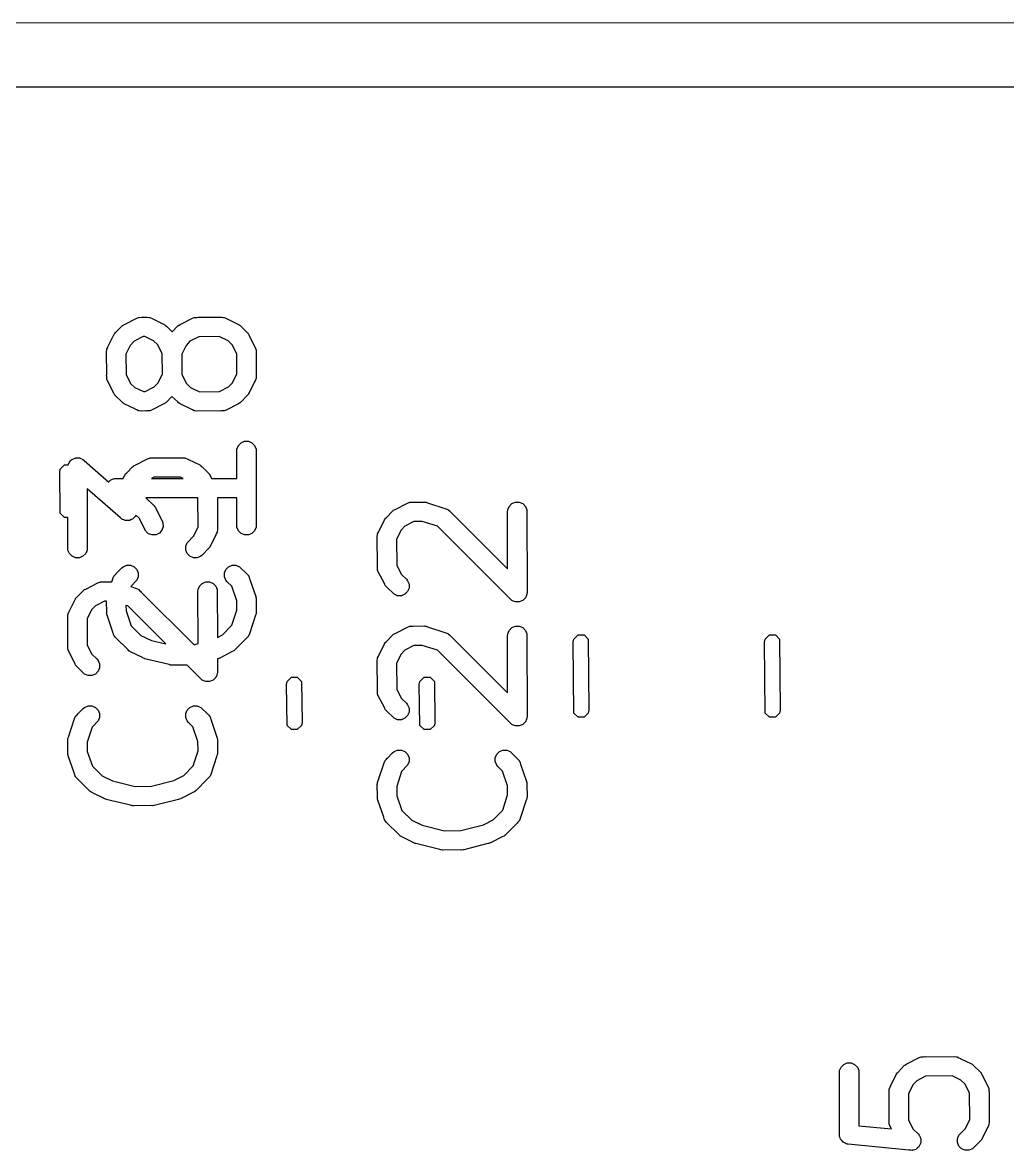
# Model space of a CAD drawing. Extents: x 94 to 206, y -143 to -44.
# Drawn here: x 163.73 to 171.3, y -88.48 to -79.82 of the extents above; entities that cross this region are included whole.
import ezdxf

# ---------------------------------------------------------------- set-up
doc = ezdxf.new("R2010")
doc.units = 0
doc.layers.add('BLACK', color=7, linetype='CONTINUOUS')

msp = doc.modelspace()

# ---------------------------------------------------------------- linework, layer by layer
at = {"layer": 'BLACK', "linetype": 'CONTINUOUS'}
for p, q in [((129.691227, -79.824804), (177.52, -79.82)), ((177.270031, -80.315226), (129.985233, -80.319975)), ((164.517199, -82.139704), (164.611754, -82.091013)), ((164.611754, -82.091013), (164.625485, -82.085758)), ((164.625485, -82.085758), (164.628174, -82.085566)), ((164.628174, -82.085566), (164.630663, -82.084536)), ((164.630663, -82.084536), (164.648492, -82.084123)), ((164.648492, -82.084123), (164.654675, -82.083684)), ((164.654675, -82.083684), (164.655505, -82.08396)), ((164.655505, -82.08396), (164.692914, -82.083095)), ((164.692914, -82.083095), (164.707546, -82.084536)), ((164.707546, -82.084536), (164.710035, -82.085567)), ((164.710035, -82.085567), (164.712723, -82.085758)), ((164.712723, -82.085758), (164.725716, -82.092062)), ((164.725716, -82.092062), (164.734582, -82.095735)), ((164.734582, -82.095735), (164.735804, -82.096957)), ((164.735804, -82.096957), (164.821693, -82.138632)), ((164.94577, -82.139704), (165.040325, -82.091013)), ((165.040325, -82.091013), (165.054056, -82.085758)), ((165.054056, -82.085758), (165.056745, -82.085566)), ((165.056745, -82.085566), (165.059234, -82.084536)), ((165.059234, -82.084536), (165.072573, -82.084442)), ((165.072573, -82.084442), (165.083246, -82.083684)), ((165.083246, -82.083684), (165.085253, -82.084353)), ((165.085253, -82.084353), (165.264342, -82.083095)), ((165.264342, -82.083095), (165.278974, -82.084536)), ((165.278974, -82.084536), (165.281463, -82.085567)), ((165.281463, -82.085567), (165.284151, -82.085758)), ((165.284151, -82.085758), (165.297144, -82.092062)), ((165.297144, -82.092062), (165.30601, -82.095735)), ((165.30601, -82.095735), (165.307232, -82.096957)), ((165.307232, -82.096957), (165.393121, -82.138632)), ((164.393681, -82.30568), (164.435356, -82.219792)), ((164.435356, -82.219792), (164.43932, -82.213492)), ((164.43932, -82.213492), (164.440078, -82.211665)), ((164.440078, -82.211665), (164.441208, -82.210494)), ((164.441208, -82.210494), (164.443188, -82.207349)), ((164.443188, -82.207349), (164.449682, -82.201716)), ((164.449682, -82.201716), (164.497024, -82.152681)), ((164.497024, -82.152681), (164.502773, -82.147962)), ((164.502773, -82.147962), (164.504073, -82.146464)), ((164.504073, -82.146464), (164.505486, -82.145736)), ((164.505486, -82.145736), (164.508389, -82.143354)), ((164.508389, -82.143354), (164.517199, -82.139704)), ((164.821693, -82.138632), (164.827992, -82.142596)), ((164.827992, -82.142596), (164.82982, -82.143354)), ((164.82982, -82.143354), (164.83099, -82.144484)), ((164.83099, -82.144484), (164.834136, -82.146464)), ((164.834136, -82.146464), (164.839768, -82.152958)), ((164.839768, -82.152958), (164.884051, -82.195711)), ((164.884051, -82.195711), (164.925595, -82.152681)), ((164.925595, -82.152681), (164.931344, -82.147962)), ((164.931344, -82.147962), (164.932644, -82.146464)), ((164.932644, -82.146464), (164.934057, -82.145736)), ((164.934057, -82.145736), (164.93696, -82.143354)), ((164.93696, -82.143354), (164.94577, -82.139704)), ((165.393121, -82.138632), (165.399417, -82.142595)), ((165.399417, -82.142595), (165.401247, -82.143353)), ((165.401247, -82.143353), (165.402418, -82.144484)), ((165.402418, -82.144484), (165.405564, -82.146464)), ((165.405564, -82.146464), (165.411195, -82.152957)), ((165.411195, -82.152957), (165.460232, -82.200299)), ((165.460232, -82.200299), (165.46495, -82.206048)), ((165.46495, -82.206048), (165.46645, -82.207349)), ((165.46645, -82.207349), (165.467177, -82.208762)), ((165.467177, -82.208762), (165.46956, -82.211665)), ((165.46956, -82.211665), (165.473209, -82.220475)), ((165.473209, -82.220475), (165.521901, -82.31503)), ((164.388786, -82.315768), (164.392459, -82.306903)), ((164.392459, -82.306903), (164.393681, -82.30568)), ((164.561871, -82.299736), (164.528619, -82.368266)), ((164.592115, -82.268409), (164.561871, -82.299736)), ((164.661418, -82.232721), (164.592115, -82.268409)), ((164.674307, -82.232423), (164.661418, -82.232721)), ((164.741748, -82.265147), (164.674307, -82.232423)), ((164.773075, -82.295391), (164.741748, -82.265147)), ((164.808499, -82.364182), (164.773075, -82.295391)), ((164.990442, -82.299736), (164.95719, -82.368266)), ((165.020686, -82.268409), (164.990442, -82.299736)), ((165.089477, -82.232985), (165.020686, -82.268409)), ((165.244646, -82.231895), (165.089477, -82.232985)), ((165.313176, -82.265147), (165.244646, -82.231895)), ((165.344504, -82.295392), (165.313176, -82.265147)), ((165.379928, -82.364182), (165.344504, -82.295392)), ((164.379819, -82.348571), (164.38126, -82.333939)), ((164.381077, -82.527658), (164.379819, -82.348571)), ((164.38126, -82.333939), (164.382291, -82.331449)), ((164.382291, -82.331449), (164.382482, -82.328762)), ((164.382482, -82.328762), (164.388786, -82.315768)), ((164.528619, -82.368266), (164.529709, -82.523435)), ((164.809589, -82.519351), (164.808499, -82.364182)), ((164.95719, -82.368266), (164.95828, -82.523435)), ((165.381018, -82.519351), (165.379928, -82.364182)), ((165.521901, -82.31503), (165.527156, -82.328761)), ((165.527156, -82.328761), (165.527347, -82.33145)), ((165.527347, -82.33145), (165.528378, -82.333939)), ((165.528378, -82.333939), (165.528471, -82.347278)), ((165.528471, -82.347278), (165.52923, -82.357951)), ((165.52923, -82.357951), (165.52856, -82.359958)), ((165.52856, -82.359958), (165.529819, -82.539047)), ((164.380408, -82.529666), (164.381077, -82.527658)), ((164.381166, -82.540338), (164.380408, -82.529666)), ((164.38126, -82.553679), (164.381166, -82.540338)), ((164.382291, -82.556168), (164.38126, -82.553679)), ((164.382482, -82.558856), (164.382291, -82.556168)), ((164.387737, -82.572588), (164.382482, -82.558856)), ((164.529709, -82.523435), (164.565133, -82.592226)), ((164.776338, -82.58788), (164.809589, -82.519351)), ((164.95828, -82.523435), (164.993704, -82.592226)), ((165.347767, -82.58788), (165.381018, -82.519351)), ((165.527156, -82.558857), (165.520848, -82.571855)), ((165.527347, -82.556167), (165.527156, -82.558857)), ((165.528378, -82.553679), (165.527347, -82.556167)), ((165.529819, -82.539047), (165.528378, -82.553679)), ((164.436429, -82.667144), (164.387737, -82.572588)), ((164.565133, -82.592226), (164.596461, -82.622471)), ((164.596461, -82.622471), (164.663901, -82.655194)), ((164.663901, -82.655194), (164.67679, -82.654896)), ((164.67679, -82.654896), (164.746093, -82.619208)), ((164.746093, -82.619208), (164.776338, -82.58788)), ((164.993704, -82.592226), (165.025032, -82.622471)), ((165.025032, -82.622471), (165.093561, -82.655722)), ((165.093561, -82.655722), (165.24873, -82.654632)), ((165.24873, -82.654632), (165.317521, -82.619207)), ((165.317521, -82.619207), (165.347767, -82.58788)), ((165.515957, -82.581936), (165.474282, -82.667826)), ((165.517179, -82.580715), (165.515957, -82.581936)), ((165.520848, -82.571855), (165.517179, -82.580715)), ((164.440078, -82.675953), (164.436429, -82.667144)), ((164.44246, -82.678855), (164.440078, -82.675953)), ((164.443188, -82.680269), (164.44246, -82.678855)), ((164.444686, -82.681568), (164.443188, -82.680269)), ((164.449405, -82.687318), (164.444686, -82.681568)), ((164.49844, -82.734659), (164.449405, -82.687318)), ((164.504073, -82.741154), (164.49844, -82.734659)), ((164.507218, -82.743133), (164.504073, -82.741154)), ((164.832722, -82.741881), (164.82982, -82.744264)), ((164.834136, -82.741154), (164.832722, -82.741881)), ((164.835435, -82.739655), (164.834136, -82.741154)), ((164.841185, -82.734937), (164.835435, -82.739655)), ((164.882728, -82.691906), (164.841185, -82.734937)), ((164.927011, -82.734659), (164.882728, -82.691906)), ((164.932644, -82.741154), (164.927011, -82.734659)), ((164.935789, -82.743133), (164.932644, -82.741154)), ((165.404151, -82.741881), (165.401247, -82.744265)), ((165.405564, -82.741154), (165.404151, -82.741881)), ((165.406863, -82.739655), (165.405564, -82.741154)), ((165.412612, -82.734938), (165.406863, -82.739655)), ((165.459953, -82.685902), (165.412612, -82.734938)), ((165.46645, -82.680269), (165.459953, -82.685902)), ((165.468429, -82.677123), (165.46645, -82.680269)), ((165.46956, -82.675953), (165.468429, -82.677123)), ((165.470317, -82.674125), (165.46956, -82.675953)), ((165.474282, -82.667826), (165.470317, -82.674125)), ((164.508389, -82.744264), (164.507218, -82.743133)), ((164.510216, -82.745021), (164.508389, -82.744264)), ((164.516516, -82.748986), (164.510216, -82.745021)), ((164.602405, -82.790661), (164.516516, -82.748986)), ((164.603627, -82.791883), (164.602405, -82.790661)), ((164.612486, -82.795552), (164.603627, -82.791883)), ((164.625485, -82.80186), (164.612486, -82.795552)), ((164.628174, -82.802051), (164.625485, -82.80186)), ((164.630663, -82.803082), (164.628174, -82.802051)), ((164.645295, -82.804523), (164.630663, -82.803082)), ((164.682702, -82.803657), (164.645295, -82.804523)), ((164.683533, -82.803934), (164.682702, -82.803657)), ((164.689715, -82.803494), (164.683533, -82.803934)), ((164.707546, -82.803082), (164.689715, -82.803494)), ((164.710035, -82.80205), (164.707546, -82.803082)), ((164.712723, -82.80186), (164.710035, -82.80205)), ((164.726455, -82.796605), (164.712723, -82.80186)), ((164.821011, -82.747912), (164.726455, -82.796605)), ((164.82982, -82.744264), (164.821011, -82.747912)), ((164.93696, -82.744264), (164.935789, -82.743133)), ((164.938787, -82.745021), (164.93696, -82.744264)), ((164.945087, -82.748986), (164.938787, -82.745021)), ((165.030976, -82.790661), (164.945087, -82.748986)), ((165.032198, -82.791883), (165.030976, -82.790661)), ((165.041057, -82.795552), (165.032198, -82.791883)), ((165.054056, -82.80186), (165.041057, -82.795552)), ((165.056745, -82.802051), (165.054056, -82.80186)), ((165.059234, -82.803082), (165.056745, -82.802051)), ((165.073866, -82.804523), (165.059234, -82.803082)), ((165.252953, -82.803264), (165.073866, -82.804523)), ((165.254961, -82.803934), (165.252953, -82.803264)), ((165.265633, -82.803175), (165.254961, -82.803934)), ((165.278974, -82.803082), (165.265633, -82.803175)), ((165.281463, -82.80205), (165.278974, -82.803082)), ((165.284151, -82.80186), (165.281463, -82.80205)), ((165.297883, -82.796605), (165.284151, -82.80186)), ((165.392435, -82.747914), (165.297883, -82.796605)), ((165.401247, -82.744265), (165.392435, -82.747914)), ((165.38126, -83.095844), (165.392459, -83.068808)), ((165.392459, -83.068808), (165.413151, -83.048116)), ((165.413151, -83.048116), (165.440187, -83.036917)), ((165.440187, -83.036917), (165.469451, -83.036917)), ((165.469451, -83.036917), (165.496487, -83.048116)), ((165.496487, -83.048116), (165.517179, -83.068808)), ((165.517179, -83.068808), (165.528378, -83.095844)), ((164.113864, -83.177521), (164.115651, -83.175735)), ((164.115651, -83.175735), (164.126901, -83.171074)), ((164.126901, -83.171074), (164.137827, -83.165672)), ((164.137827, -83.165672), (164.14035, -83.165503)), ((164.14035, -83.165503), (164.142687, -83.164536)), ((164.142687, -83.164536), (164.154872, -83.164536)), ((164.154872, -83.164536), (164.167025, -83.163726)), ((164.167025, -83.163726), (164.16942, -83.164536)), ((164.16942, -83.164536), (164.171951, -83.164536)), ((164.171951, -83.164536), (164.183208, -83.169199)), ((164.183208, -83.169199), (164.194746, -83.173101)), ((164.194746, -83.173101), (164.19667, -83.174775)), ((164.19667, -83.174775), (164.198987, -83.175735)), ((164.198987, -83.175735), (164.207119, -83.183867)), ((164.600651, -83.219704), (164.695206, -83.171013)), ((164.695206, -83.171013), (164.708937, -83.165758)), ((164.708937, -83.165758), (164.711626, -83.165566)), ((164.711626, -83.165566), (164.714115, -83.164536)), ((164.714115, -83.164536), (164.727184, -83.164461)), ((164.727184, -83.164461), (164.738127, -83.163684)), ((164.738127, -83.163684), (164.740236, -83.164387)), ((164.740236, -83.164387), (164.966842, -83.163095)), ((164.966842, -83.163095), (164.981474, -83.164536)), ((164.981474, -83.164536), (164.983963, -83.165567)), ((164.983963, -83.165567), (164.986651, -83.165758)), ((164.986651, -83.165758), (164.999644, -83.172062)), ((164.999644, -83.172062), (165.00851, -83.175735)), ((165.00851, -83.175735), (165.009732, -83.176957)), ((165.379819, -83.110476), (165.38126, -83.095844)), ((165.380337, -83.321295), (165.379819, -83.110476)), ((165.528378, -83.095844), (165.529819, -83.681904)), ((164.02, -83.273733), (164.024567, -83.250772)), ((164.024567, -83.250772), (164.057039, -83.2183)), ((164.057039, -83.2183), (164.085898, -83.2183)), ((164.085898, -83.2183), (164.088423, -83.212205)), ((164.088423, -83.212205), (164.092325, -83.200668)), ((164.092325, -83.200668), (164.09399, -83.198763)), ((164.09399, -83.198763), (164.094959, -83.196427)), ((164.094959, -83.196427), (164.103569, -83.187816)), ((164.103569, -83.187816), (164.111595, -83.178644)), ((164.111595, -83.178644), (164.113864, -83.177521)), ((164.207119, -83.183867), (164.397477, -83.349502)), ((164.533134, -83.281716), (164.580476, -83.232681)), ((164.580476, -83.232681), (164.586225, -83.227962)), ((164.586225, -83.227962), (164.587525, -83.226464)), ((164.587525, -83.226464), (164.588938, -83.225736)), ((164.588938, -83.225736), (164.591841, -83.223354)), ((164.591841, -83.223354), (164.600651, -83.219704)), ((165.009732, -83.176957), (165.095621, -83.218632)), ((165.095621, -83.218632), (165.101917, -83.222595)), ((165.101917, -83.222595), (165.103747, -83.223353)), ((165.103747, -83.223353), (165.104918, -83.224484)), ((165.104918, -83.224484), (165.108064, -83.226464)), ((165.108064, -83.226464), (165.113695, -83.232957)), ((165.113695, -83.232957), (165.162732, -83.280299)), ((164.024567, -83.589228), (164.02, -83.273733)), ((164.397477, -83.349502), (164.397654, -83.349326)), ((164.397654, -83.349326), (164.401731, -83.343212)), ((164.401731, -83.343212), (164.4079, -83.33908)), ((164.4079, -83.33908), (164.413151, -83.33383)), ((164.413151, -83.33383), (164.41994, -83.331017)), ((164.41994, -83.331017), (164.426046, -83.326929)), ((164.426046, -83.326929), (164.433326, -83.325472)), ((164.433326, -83.325472), (164.440187, -83.322631)), ((164.440187, -83.322631), (164.447587, -83.32262)), ((164.447587, -83.32262), (164.45474, -83.32119)), ((164.45474, -83.32119), (164.461868, -83.3226)), ((164.461868, -83.3226), (164.507772, -83.322534)), ((164.507772, -83.322534), (164.518808, -83.299792)), ((164.518808, -83.299792), (164.522772, -83.293492)), ((164.522772, -83.293492), (164.52353, -83.291665)), ((164.52353, -83.291665), (164.52466, -83.290494)), ((164.52466, -83.290494), (164.52664, -83.287349)), ((164.52664, -83.287349), (164.533134, -83.281716)), ((164.744318, -83.313006), (164.726416, -83.322224)), ((164.726416, -83.322224), (164.967727, -83.321881)), ((164.947054, -83.31185), (164.744318, -83.313006)), ((164.967727, -83.321881), (164.947054, -83.31185)), ((165.162732, -83.280299), (165.16745, -83.286048)), ((165.16745, -83.286048), (165.16895, -83.287349)), ((165.16895, -83.287349), (165.169677, -83.288762)), ((165.169677, -83.288762), (165.17206, -83.291665)), ((165.17206, -83.291665), (165.175709, -83.300475)), ((165.175709, -83.300475), (165.186572, -83.32157)), ((165.186572, -83.32157), (165.380337, -83.321295)), ((164.48847, -83.625655), (164.231283, -83.40187)), ((164.231283, -83.40187), (164.232319, -83.857142)), ((165.082518, -83.470298), (164.681958, -83.470867)), ((164.681958, -83.470867), (164.745947, -83.533633)), ((165.083594, -83.694433), (165.082518, -83.470298)), ((165.380702, -83.469875), (165.231146, -83.470087)), ((165.231146, -83.470087), (165.232319, -83.714285)), ((165.38126, -83.696536), (165.380702, -83.469875)), ((166.597199, -83.559704), (166.691754, -83.511013)), ((166.691754, -83.511013), (166.705485, -83.505758)), ((166.705485, -83.505758), (166.708174, -83.505566)), ((166.708174, -83.505566), (166.710663, -83.504536)), ((166.710663, -83.504536), (166.725404, -83.504342)), ((166.725404, -83.504342), (166.734675, -83.503684)), ((166.734675, -83.503684), (166.736225, -83.5042)), ((166.736225, -83.5042), (166.820533, -83.503095)), ((166.820533, -83.503095), (166.827938, -83.503824)), ((166.827938, -83.503824), (166.829913, -83.503684)), ((166.829913, -83.503684), (166.831399, -83.504165)), ((166.831399, -83.504165), (166.835165, -83.504536)), ((166.835165, -83.504536), (166.844528, -83.508414)), ((166.844528, -83.508414), (166.987107, -83.554563)), ((167.472459, -83.536427), (167.493151, -83.515735)), ((167.493151, -83.515735), (167.520187, -83.504536)), ((167.520187, -83.504536), (167.549451, -83.504536)), ((167.549451, -83.504536), (167.576487, -83.515735)), ((167.576487, -83.515735), (167.597179, -83.536427)), ((164.057039, -83.6217), (164.024567, -83.589228)), ((164.603265, -83.608855), (164.601599, -83.610759)), ((164.605014, -83.603679), (164.603265, -83.608855)), ((164.629881, -83.62807), (164.605014, -83.603679)), ((164.745947, -83.533633), (164.750667, -83.539383)), ((164.750667, -83.539383), (164.752164, -83.540682)), ((164.752164, -83.540682), (164.75289, -83.542092)), ((164.75289, -83.542092), (164.755275, -83.544998)), ((164.755275, -83.544998), (164.758926, -83.553813)), ((164.758926, -83.553813), (164.807615, -83.648363)), ((166.529682, -83.621716), (166.577024, -83.572681)), ((166.577024, -83.572681), (166.582773, -83.567962)), ((166.582773, -83.567962), (166.584073, -83.566464)), ((166.584073, -83.566464), (166.585486, -83.565736)), ((166.585486, -83.565736), (166.588389, -83.563354)), ((166.588389, -83.563354), (166.597199, -83.559704)), ((166.987107, -83.554563), (167.000532, -83.560557)), ((167.000532, -83.560557), (167.002567, -83.562322)), ((167.002567, -83.562322), (167.005058, -83.563354)), ((167.005058, -83.563354), (167.013794, -83.572059)), ((167.013794, -83.572059), (167.022639, -83.579731)), ((167.022639, -83.579731), (167.023777, -83.582008)), ((167.023777, -83.582008), (167.460818, -84.017519)), ((167.459819, -83.578095), (167.46126, -83.563463)), ((167.460818, -84.017519), (167.459819, -83.578095)), ((167.46126, -83.563463), (167.472459, -83.536427)), ((167.597179, -83.536427), (167.608378, -83.563463)), ((167.608378, -83.563463), (167.609819, -84.197142)), ((164.083191, -83.6217), (164.057039, -83.6217)), ((164.08376, -83.871774), (164.083191, -83.6217)), ((164.496603, -83.633788), (164.48847, -83.625655)), ((164.498919, -83.634747), (164.496603, -83.633788)), ((164.500844, -83.636422), (164.498919, -83.634747)), ((164.512381, -83.640323), (164.500844, -83.636422)), ((164.523639, -83.644987), (164.512381, -83.640323)), ((164.52617, -83.644987), (164.523639, -83.644987)), ((164.528565, -83.645797), (164.52617, -83.644987)), ((164.540718, -83.644987), (164.528565, -83.645797)), ((164.552903, -83.644987), (164.540718, -83.644987)), ((164.555239, -83.644019), (164.552903, -83.644987)), ((164.557763, -83.643851), (164.555239, -83.644019)), ((164.568688, -83.638448), (164.557763, -83.643851)), ((164.579939, -83.633788), (164.568688, -83.638448)), ((164.581725, -83.632001), (164.579939, -83.633788)), ((164.583995, -83.630879), (164.581725, -83.632001)), ((164.59202, -83.621706), (164.583995, -83.630879)), ((164.600631, -83.613096), (164.59202, -83.621706)), ((164.601599, -83.610759), (164.600631, -83.613096)), ((164.681283, -83.727888), (164.629881, -83.62807)), ((164.814944, -83.691284), (164.80569, -83.719046)), ((164.807615, -83.648363), (164.81287, -83.662094)), ((164.81287, -83.662094), (164.814944, -83.691284)), ((165.050267, -83.763118), (165.083594, -83.694433)), ((165.529819, -83.681904), (165.528378, -83.696536)), ((166.473681, -83.72568), (166.515356, -83.639792)), ((166.515356, -83.639792), (166.51932, -83.633492)), ((166.51932, -83.633492), (166.520078, -83.631665)), ((166.520078, -83.631665), (166.521208, -83.630494)), ((166.521208, -83.630494), (166.523188, -83.627349)), ((166.523188, -83.627349), (166.529682, -83.621716)), ((166.672115, -83.688409), (166.641871, -83.719736)), ((166.741096, -83.652887), (166.672115, -83.688409)), ((166.805459, -83.652043), (166.741096, -83.652887)), ((166.92113, -83.689483), (166.805459, -83.652043)), ((167.493151, -84.259503), (166.92113, -83.689483)), ((164.703391, -83.747061), (164.681283, -83.727888)), ((164.731152, -83.756315), (164.703391, -83.747061)), ((164.760342, -83.754241), (164.731152, -83.756315)), ((164.786517, -83.741153), (164.760342, -83.754241)), ((164.80569, -83.719046), (164.786517, -83.741153)), ((164.99972, -83.815474), (165.050267, -83.763118)), ((165.218457, -83.757174), (165.176782, -83.843064)), ((165.219679, -83.755953), (165.218457, -83.757174)), ((165.223348, -83.747093), (165.219679, -83.755953)), ((165.229656, -83.734095), (165.223348, -83.747093)), ((165.229847, -83.731405), (165.229656, -83.734095)), ((165.230878, -83.728917), (165.229847, -83.731405)), ((165.232319, -83.714285), (165.230878, -83.728917)), ((165.392459, -83.723572), (165.38126, -83.696536)), ((165.413151, -83.744264), (165.392459, -83.723572)), ((165.440187, -83.755463), (165.413151, -83.744264)), ((165.469451, -83.755463), (165.440187, -83.755463)), ((165.496487, -83.744264), (165.469451, -83.755463)), ((165.517179, -83.723572), (165.496487, -83.744264)), ((165.528378, -83.696536), (165.517179, -83.723572)), ((166.459819, -83.768571), (166.46126, -83.753939)), ((166.461111, -83.995175), (166.459819, -83.768571)), ((166.46126, -83.753939), (166.462291, -83.751449)), ((166.462291, -83.751449), (166.462482, -83.748762)), ((166.462482, -83.748762), (166.468786, -83.735768)), ((166.468786, -83.735768), (166.472459, -83.726903)), ((166.472459, -83.726903), (166.473681, -83.72568)), ((166.641871, -83.719736), (166.608574, -83.788358)), ((164.232319, -83.857142), (164.230878, -83.871774)), ((164.988521, -83.84251), (164.99972, -83.815474)), ((164.988521, -83.871773), (164.988521, -83.84251)), ((165.162453, -83.86114), (165.115112, -83.910176)), ((165.16895, -83.855507), (165.162453, -83.86114)), ((165.170929, -83.852361), (165.16895, -83.855507)), ((165.17206, -83.851191), (165.170929, -83.852361)), ((165.172817, -83.849363), (165.17206, -83.851191)), ((165.176782, -83.843064), (165.172817, -83.849363)), ((166.608574, -83.788358), (166.60973, -83.991094)), ((164.094959, -83.89881), (164.08376, -83.871774)), ((164.115651, -83.919502), (164.094959, -83.89881)), ((164.142687, -83.930701), (164.115651, -83.919502)), ((164.171951, -83.930701), (164.142687, -83.930701)), ((164.198987, -83.919502), (164.171951, -83.930701)), ((164.219679, -83.89881), (164.198987, -83.919502)), ((164.230878, -83.871774), (164.219679, -83.89881)), ((164.999719, -83.898809), (164.988521, -83.871773)), ((165.020412, -83.919502), (164.999719, -83.898809)), ((165.047448, -83.930701), (165.020412, -83.919502)), ((165.076711, -83.930701), (165.047448, -83.930701)), ((165.103747, -83.919503), (165.076711, -83.930701)), ((165.115112, -83.910176), (165.103747, -83.919503)), ((164.457608, -84.05065), (164.497024, -84.009824)), ((164.497024, -84.009824), (164.508389, -84.000497)), ((164.508389, -84.000497), (164.535425, -83.989298)), ((164.535425, -83.989298), (164.564688, -83.989298)), ((164.564688, -83.989298), (164.591724, -84.000497)), ((164.591724, -84.000497), (164.612417, -84.02119)), ((164.612417, -84.02119), (164.623616, -84.048226)), ((165.286021, -84.048226), (165.297219, -84.02119)), ((165.297219, -84.02119), (165.317912, -84.000497)), ((165.317912, -84.000497), (165.344948, -83.989298)), ((165.344948, -83.989298), (165.374211, -83.989298)), ((165.374211, -83.989298), (165.401247, -84.000496)), ((165.401247, -84.000496), (165.460232, -84.057442)), ((166.460408, -83.997285), (166.461111, -83.995175)), ((166.461185, -84.008227), (166.460408, -83.997285)), ((166.46126, -84.021298), (166.461185, -84.008227)), ((166.462291, -84.023787), (166.46126, -84.021298)), ((166.462482, -84.026475), (166.462291, -84.023787)), ((166.467737, -84.040207), (166.462482, -84.026475)), ((166.516429, -84.134763), (166.467737, -84.040207)), ((166.60973, -83.991094), (166.645133, -84.059845)), ((164.219699, -84.172085), (164.314254, -84.123394)), ((164.314254, -84.123394), (164.327985, -84.118139)), ((164.327985, -84.118139), (164.330674, -84.117947)), ((164.330674, -84.117947), (164.333163, -84.116917)), ((164.333163, -84.116917), (164.347904, -84.116723)), ((164.347904, -84.116723), (164.357175, -84.116065)), ((164.357175, -84.116065), (164.358725, -84.116581)), ((164.358725, -84.116581), (164.421902, -84.115752)), ((164.421902, -84.115752), (164.431287, -84.086759)), ((164.431287, -84.086759), (164.437281, -84.073334)), ((164.437281, -84.073334), (164.439046, -84.071298)), ((164.439046, -84.071298), (164.440078, -84.068808)), ((164.440078, -84.068808), (164.451181, -84.057306)), ((164.451181, -84.057306), (164.456455, -84.051227)), ((164.456455, -84.051227), (164.457608, -84.05065)), ((164.612417, -84.104525), (164.566376, -84.152213)), ((164.623616, -84.077489), (164.612417, -84.104525)), ((164.623616, -84.048226), (164.623616, -84.077489)), ((165.094959, -84.148808), (165.115651, -84.128116)), ((165.115651, -84.128116), (165.142687, -84.116917)), ((165.142687, -84.116917), (165.171951, -84.116917)), ((165.171951, -84.116917), (165.198987, -84.128116)), ((165.198987, -84.128116), (165.219679, -84.148808)), ((165.286021, -84.077489), (165.286021, -84.048226)), ((165.29722, -84.104525), (165.286021, -84.077489)), ((165.306548, -84.115891), (165.29722, -84.104525)), ((165.34127, -84.149412), (165.306548, -84.115891)), ((165.460232, -84.057442), (165.46956, -84.068808)), ((165.46956, -84.068808), (165.47059, -84.071296)), ((165.47059, -84.071296), (165.472357, -84.073333)), ((165.472357, -84.073333), (165.476804, -84.086296)), ((165.476804, -84.086296), (165.480759, -84.095844)), ((165.480759, -84.095844), (165.480759, -84.097824)), ((165.480759, -84.097824), (165.52597, -84.229615)), ((166.645133, -84.059845), (166.68309, -84.09649)), ((166.68309, -84.09649), (166.692417, -84.107855)), ((166.692417, -84.107855), (166.703616, -84.134891)), ((164.152182, -84.234097), (164.199524, -84.185062)), ((164.199524, -84.185062), (164.205273, -84.180343)), ((164.205273, -84.180343), (164.206573, -84.178845)), ((164.206573, -84.178845), (164.207986, -84.178117)), ((164.207986, -84.178117), (164.210889, -84.175735)), ((164.210889, -84.175735), (164.219699, -84.172085)), ((164.566376, -84.152213), (164.566159, -84.152881)), ((164.566159, -84.152881), (164.609607, -84.166944)), ((164.609607, -84.166944), (164.623032, -84.172938)), ((164.623032, -84.172938), (164.625067, -84.174703)), ((164.625067, -84.174703), (164.627558, -84.175735)), ((164.627558, -84.175735), (164.636294, -84.18444)), ((164.636294, -84.18444), (164.645139, -84.192112)), ((164.645139, -84.192112), (164.646277, -84.194389)), ((164.646277, -84.194389), (165.052422, -84.599112)), ((165.082319, -84.190476), (165.08376, -84.175844)), ((165.083229, -84.591187), (165.082319, -84.190476)), ((165.08376, -84.175844), (165.094959, -84.148808)), ((165.219679, -84.148808), (165.230878, -84.175844)), ((165.230878, -84.175844), (165.231714, -84.543634)), ((165.379934, -84.262118), (165.34127, -84.149412)), ((166.520078, -84.143572), (166.516429, -84.134763)), ((166.52246, -84.146474), (166.520078, -84.143572)), ((166.523188, -84.147888), (166.52246, -84.146474)), ((166.524686, -84.149187), (166.523188, -84.147888)), ((166.529405, -84.154937), (166.524686, -84.149187)), ((166.588389, -84.211883), (166.529405, -84.154937)), ((166.615425, -84.223082), (166.588389, -84.211883)), ((166.671724, -84.211883), (166.644688, -84.223082)), ((166.692417, -84.19119), (166.671724, -84.211883)), ((166.703616, -84.164154), (166.692417, -84.19119)), ((166.703616, -84.134891), (166.703616, -84.164154)), ((167.608378, -84.211774), (167.605098, -84.219692)), ((167.609819, -84.197142), (167.608378, -84.211774)), ((164.096181, -84.338061), (164.137856, -84.252173)), ((164.137856, -84.252173), (164.14182, -84.245873)), ((164.14182, -84.245873), (164.142578, -84.244046)), ((164.142578, -84.244046), (164.143708, -84.242875)), ((164.143708, -84.242875), (164.145688, -84.23973)), ((164.145688, -84.23973), (164.152182, -84.234097)), ((164.294615, -84.30079), (164.264371, -84.332117)), ((164.363596, -84.265268), (164.294615, -84.30079)), ((164.379972, -84.265053), (164.363596, -84.265268)), ((164.381069, -84.34865), (164.379972, -84.265053)), ((164.54363, -84.301864), (164.529144, -84.297175)), ((164.529144, -84.297175), (164.529703, -84.339784)), ((164.836015, -84.593226), (164.54363, -84.301864)), ((165.38087, -84.333497), (165.379934, -84.262118)), ((165.52597, -84.229615), (165.527619, -84.23687)), ((165.527619, -84.23687), (165.528378, -84.238701)), ((165.528378, -84.238701), (165.528398, -84.240297)), ((165.528398, -84.240297), (165.52923, -84.243952)), ((165.52923, -84.243952), (165.528568, -84.253252)), ((165.528568, -84.253252), (165.529819, -84.348571)), ((166.644688, -84.223082), (166.615425, -84.223082)), ((167.512268, -84.267421), (167.493151, -84.259503)), ((167.520187, -84.270701), (167.512268, -84.267421)), ((167.520188, -84.270701), (167.520187, -84.270701)), ((167.549451, -84.270701), (167.520188, -84.270701)), ((167.576487, -84.259502), (167.549451, -84.270701)), ((167.59718, -84.23881), (167.576487, -84.259502)), ((167.605098, -84.219692), (167.59718, -84.23881)), ((164.082319, -84.380952), (164.08376, -84.36632)), ((164.083611, -84.607556), (164.082319, -84.380952)), ((164.08376, -84.36632), (164.084791, -84.36383)), ((164.084791, -84.36383), (164.084982, -84.361143)), ((164.084982, -84.361143), (164.091286, -84.348149)), ((164.091286, -84.348149), (164.094959, -84.339284)), ((164.094959, -84.339284), (164.096181, -84.338061)), ((164.264371, -84.332117), (164.231074, -84.400739)), ((164.380408, -84.357951), (164.381069, -84.34865)), ((164.381239, -84.361605), (164.380408, -84.357951)), ((164.38126, -84.363203), (164.381239, -84.361605)), ((164.382018, -84.365034), (164.38126, -84.363203)), ((164.383668, -84.372288), (164.382018, -84.365034)), ((164.428879, -84.504078), (164.383668, -84.372288)), ((164.529703, -84.339784), (164.568562, -84.453056)), ((165.343348, -84.449424), (165.38087, -84.333497)), ((165.5245, -84.372563), (165.478351, -84.515145)), ((165.528378, -84.363203), (165.5245, -84.372563)), ((165.528748, -84.359439), (165.528378, -84.363203)), ((165.52923, -84.357952), (165.528748, -84.359439)), ((165.529819, -84.348571), (165.529089, -84.355977)), ((165.529089, -84.355977), (165.52923, -84.357952)), ((164.231074, -84.400739), (164.23223, -84.603475)), ((164.568562, -84.453056), (164.644286, -84.527333)), ((165.270558, -84.523632), (165.343348, -84.449424)), ((166.597199, -84.512085), (166.691754, -84.463394)), ((166.691754, -84.463394), (166.705485, -84.458139)), ((166.705485, -84.458139), (166.708174, -84.457947)), ((166.708174, -84.457947), (166.710663, -84.456917)), ((166.710663, -84.456917), (166.725404, -84.456723)), ((166.725404, -84.456723), (166.734675, -84.456065)), ((166.734675, -84.456065), (166.736225, -84.456581)), ((166.736225, -84.456581), (166.820533, -84.455476)), ((166.820533, -84.455476), (166.827938, -84.456205)), ((166.827938, -84.456205), (166.829913, -84.456065)), ((166.829913, -84.456065), (166.831399, -84.456546)), ((166.831399, -84.456546), (166.835165, -84.456917)), ((166.835165, -84.456917), (166.844528, -84.460795)), ((166.844528, -84.460795), (166.987107, -84.506944)), ((167.472459, -84.488808), (167.493151, -84.468116)), ((167.493151, -84.468116), (167.520187, -84.456917)), ((167.520187, -84.456917), (167.549451, -84.456917)), ((167.549451, -84.456917), (167.576487, -84.468116)), ((167.576487, -84.468116), (167.597179, -84.488808)), ((164.428879, -84.506059), (164.428879, -84.504078)), ((164.432834, -84.515608), (164.428879, -84.506059)), ((164.437281, -84.52857), (164.432834, -84.515608)), ((164.439046, -84.530605), (164.437281, -84.52857)), ((164.440078, -84.533096), (164.439046, -84.530605)), ((164.449405, -84.544461), (164.440078, -84.533096)), ((164.545172, -84.638398), (164.449405, -84.544461)), ((164.644286, -84.527333), (164.724096, -84.566058)), ((165.231714, -84.543634), (165.270558, -84.523632)), ((165.451479, -84.551529), (165.364994, -84.639699)), ((165.453183, -84.550678), (165.451479, -84.551529)), ((165.459813, -84.543033), (165.453183, -84.550678)), ((165.469561, -84.533096), (165.459813, -84.543033)), ((165.470592, -84.530605), (165.469561, -84.533096)), ((165.472357, -84.528571), (165.470592, -84.530605)), ((165.478351, -84.515145), (165.472357, -84.528571)), ((166.529682, -84.574097), (166.577024, -84.525062)), ((166.577024, -84.525062), (166.582773, -84.520343)), ((166.582773, -84.520343), (166.584073, -84.518845)), ((166.584073, -84.518845), (166.585486, -84.518117)), ((166.585486, -84.518117), (166.588389, -84.515735)), ((166.588389, -84.515735), (166.597199, -84.512085)), ((166.987107, -84.506944), (167.000532, -84.512938)), ((167.000532, -84.512938), (167.002567, -84.514703)), ((167.002567, -84.514703), (167.005058, -84.515735)), ((167.005058, -84.515735), (167.013794, -84.52444)), ((167.013794, -84.52444), (167.022639, -84.532112)), ((167.022639, -84.532112), (167.023777, -84.534389)), ((167.023777, -84.534389), (167.460818, -84.9699)), ((167.459819, -84.530476), (167.46126, -84.515844)), ((167.460818, -84.9699), (167.459819, -84.530476)), ((167.46126, -84.515844), (167.472459, -84.488808)), ((167.597179, -84.488808), (167.608378, -84.515844)), ((167.608378, -84.515844), (167.609819, -85.149523)), ((167.965, -84.578748), (167.969567, -84.555787)), ((167.969567, -84.555787), (168.002039, -84.523315)), ((168.002039, -84.523315), (168.047961, -84.523315)), ((168.047961, -84.523315), (168.080433, -84.555787)), ((168.080433, -84.555787), (168.085, -85.101252)), ((169.435, -84.578748), (169.439567, -84.555787)), ((169.439567, -84.555787), (169.472039, -84.523315)), ((169.472039, -84.523315), (169.517961, -84.523315)), ((169.517961, -84.523315), (169.550433, -84.555787)), ((169.550433, -84.555787), (169.555, -85.101252)), ((164.082908, -84.609666), (164.083611, -84.607556)), ((164.083685, -84.620608), (164.082908, -84.609666)), ((164.08376, -84.633679), (164.083685, -84.620608)), ((164.084791, -84.636168), (164.08376, -84.633679)), ((164.084982, -84.638856), (164.084791, -84.636168)), ((164.090237, -84.652588), (164.084982, -84.638856)), ((164.23223, -84.603475), (164.267633, -84.672226)), ((164.551692, -84.645916), (164.545172, -84.638398)), ((164.554885, -84.647926), (164.551692, -84.645916)), ((164.556008, -84.649027), (164.554885, -84.647926)), ((164.724096, -84.566058), (164.836015, -84.593226)), ((165.052422, -84.599112), (165.083229, -84.591187)), ((165.356532, -84.646643), (165.353628, -84.649027)), ((165.357945, -84.645916), (165.356532, -84.646643)), ((165.359244, -84.644417), (165.357945, -84.645916)), ((165.364994, -84.639699), (165.359244, -84.644417)), ((166.473681, -84.678061), (166.515356, -84.592173)), ((166.515356, -84.592173), (166.51932, -84.585873)), ((166.51932, -84.585873), (166.520078, -84.584046)), ((166.520078, -84.584046), (166.521208, -84.582875)), ((166.521208, -84.582875), (166.523188, -84.57973)), ((166.523188, -84.57973), (166.529682, -84.574097)), ((166.672115, -84.64079), (166.641871, -84.672117)), ((166.741096, -84.605268), (166.672115, -84.64079)), ((166.805459, -84.604424), (166.741096, -84.605268)), ((166.92113, -84.641864), (166.805459, -84.604424)), ((167.493151, -85.211884), (166.92113, -84.641864)), ((167.969567, -85.124213), (167.965, -84.578748)), ((169.439567, -85.124213), (169.435, -84.578748)), ((164.138929, -84.747144), (164.090237, -84.652588)), ((164.267633, -84.672226), (164.30559, -84.708871)), ((164.30559, -84.708871), (164.314917, -84.720236)), ((164.314917, -84.720236), (164.326116, -84.747272)), ((164.55784, -84.649785), (164.556008, -84.649027)), ((164.564135, -84.653748), (164.55784, -84.649785)), ((164.655367, -84.698016), (164.564135, -84.653748)), ((164.660878, -84.702099), (164.655367, -84.698016)), ((164.671893, -84.706034), (164.660878, -84.702099)), ((164.673104, -84.706622), (164.671893, -84.706034)), ((164.673644, -84.70666), (164.673104, -84.706622)), ((164.674724, -84.707046), (164.673644, -84.70666)), ((164.861089, -84.752286), (164.674724, -84.707046)), ((165.236532, -84.706622), (165.232085, -84.706937)), ((165.232085, -84.706937), (165.232319, -84.809523)), ((165.247514, -84.702419), (165.236532, -84.706622)), ((165.248759, -84.702099), (165.247514, -84.702419)), ((165.249194, -84.701776), (165.248759, -84.702099)), ((165.250264, -84.701367), (165.249194, -84.701776)), ((165.344816, -84.652676), (165.250264, -84.701367)), ((165.353628, -84.649027), (165.344816, -84.652676)), ((166.459819, -84.720952), (166.46126, -84.70632)), ((166.461111, -84.947556), (166.459819, -84.720952)), ((166.46126, -84.70632), (166.462291, -84.70383)), ((166.462291, -84.70383), (166.462482, -84.701143)), ((166.462482, -84.701143), (166.468786, -84.688149)), ((166.468786, -84.688149), (166.472459, -84.679284)), ((166.472459, -84.679284), (166.473681, -84.678061)), ((166.641871, -84.672117), (166.608574, -84.740739)), ((164.142578, -84.755953), (164.138929, -84.747144)), ((164.14496, -84.758855), (164.142578, -84.755953)), ((164.145688, -84.760269), (164.14496, -84.758855)), ((164.147186, -84.761568), (164.145688, -84.760269)), ((164.151905, -84.767318), (164.147186, -84.761568)), ((164.210889, -84.824264), (164.151905, -84.767318)), ((164.314917, -84.803571), (164.294224, -84.824264)), ((164.326116, -84.776535), (164.314917, -84.803571)), ((164.326116, -84.747272), (164.326116, -84.776535)), ((164.868758, -84.755463), (164.861089, -84.752286)), ((164.877872, -84.75636), (164.868758, -84.755463)), ((164.879744, -84.756815), (164.877872, -84.75636)), ((164.880836, -84.756652), (164.879744, -84.756815)), ((164.88339, -84.756904), (164.880836, -84.756652)), ((164.999203, -84.755844), (164.88339, -84.756904)), ((165.115651, -84.871884), (164.999203, -84.755844)), ((165.232319, -84.809523), (165.230878, -84.824155)), ((166.608574, -84.740739), (166.60973, -84.943475)), ((164.237925, -84.835463), (164.210889, -84.824264)), ((164.267188, -84.835463), (164.237925, -84.835463)), ((164.294224, -84.824264), (164.267188, -84.835463)), ((165.134768, -84.879802), (165.115651, -84.871884)), ((165.142687, -84.883082), (165.134768, -84.879802)), ((165.142688, -84.883082), (165.142687, -84.883082)), ((165.171951, -84.883082), (165.142688, -84.883082)), ((165.198987, -84.871883), (165.171951, -84.883082)), ((165.21968, -84.851191), (165.198987, -84.871883)), ((165.227598, -84.832073), (165.21968, -84.851191)), ((165.230878, -84.824155), (165.227598, -84.832073)), ((165.7625, -84.903733), (165.767067, -84.880772)), ((165.767067, -85.219228), (165.7625, -84.903733)), ((165.767067, -84.880772), (165.799539, -84.8483)), ((165.799539, -84.8483), (165.845461, -84.8483)), ((165.845461, -84.8483), (165.877933, -84.880772)), ((165.877933, -84.880772), (165.8825, -85.196267)), ((166.7825, -84.903733), (166.787067, -84.880772)), ((166.787067, -85.219228), (166.7825, -84.903733)), ((166.787067, -84.880772), (166.819539, -84.8483)), ((166.819539, -84.8483), (166.865461, -84.8483)), ((166.865461, -84.8483), (166.897933, -84.880772)), ((166.897933, -84.880772), (166.9025, -85.196267)), ((166.460408, -84.949666), (166.461111, -84.947556)), ((166.461185, -84.960608), (166.460408, -84.949666)), ((166.46126, -84.973679), (166.461185, -84.960608)), ((166.462291, -84.976168), (166.46126, -84.973679)), ((166.462482, -84.978856), (166.462291, -84.976168)), ((166.467737, -84.992588), (166.462482, -84.978856)), ((166.516429, -85.087144), (166.467737, -84.992588)), ((166.60973, -84.943475), (166.645133, -85.012226)), ((164.199524, -85.089824), (164.210889, -85.080497)), ((164.210889, -85.080497), (164.237925, -85.069298)), ((164.237925, -85.069298), (164.267188, -85.069298)), ((164.267188, -85.069298), (164.294224, -85.080497)), ((164.294224, -85.080497), (164.314917, -85.10119)), ((164.999719, -85.10119), (165.020412, -85.080497)), ((165.020412, -85.080497), (165.047448, -85.069298)), ((165.047448, -85.069298), (165.076711, -85.069298)), ((165.076711, -85.069298), (165.103747, -85.080496)), ((165.103747, -85.080496), (165.162732, -85.137442)), ((166.645133, -85.012226), (166.68309, -85.048871)), ((166.68309, -85.048871), (166.692417, -85.060236)), ((166.692417, -85.060236), (166.703616, -85.087272)), ((164.087638, -85.309337), (164.133787, -85.166759)), ((164.133787, -85.166759), (164.139781, -85.153334)), ((164.139781, -85.153334), (164.141546, -85.151298)), ((164.141546, -85.151298), (164.142578, -85.148808)), ((164.142578, -85.148808), (164.153681, -85.137306)), ((164.153681, -85.137306), (164.158955, -85.131227)), ((164.158955, -85.131227), (164.160108, -85.13065)), ((164.160108, -85.13065), (164.199524, -85.089824)), ((164.314917, -85.10119), (164.326116, -85.128226)), ((164.326116, -85.157489), (164.314917, -85.184525)), ((164.326116, -85.128226), (164.326116, -85.157489)), ((164.988521, -85.128226), (164.999719, -85.10119)), ((164.988521, -85.157489), (164.988521, -85.128226)), ((164.99972, -85.184525), (164.988521, -85.157489)), ((165.162732, -85.137442), (165.17206, -85.148808)), ((165.17206, -85.148808), (165.17309, -85.151296)), ((165.17309, -85.151296), (165.174857, -85.153333)), ((165.174857, -85.153333), (165.179304, -85.166296)), ((165.179304, -85.166296), (165.183259, -85.175844)), ((166.520078, -85.095953), (166.516429, -85.087144)), ((166.52246, -85.098855), (166.520078, -85.095953)), ((166.523188, -85.100269), (166.52246, -85.098855)), ((166.524686, -85.101568), (166.523188, -85.100269)), ((166.529405, -85.107318), (166.524686, -85.101568)), ((166.588389, -85.164264), (166.529405, -85.107318)), ((166.615425, -85.175463), (166.588389, -85.164264)), ((166.671724, -85.164264), (166.644688, -85.175463)), ((166.692417, -85.143571), (166.671724, -85.164264)), ((166.703616, -85.116535), (166.692417, -85.143571)), ((166.703616, -85.087272), (166.703616, -85.116535)), ((167.608378, -85.164155), (167.605098, -85.172073)), ((167.609819, -85.149523), (167.608378, -85.164155)), ((168.002039, -85.156685), (167.969567, -85.124213)), ((168.047961, -85.156685), (168.002039, -85.156685)), ((168.080433, -85.124213), (168.047961, -85.156685)), ((168.085, -85.101252), (168.080433, -85.124213)), ((169.472039, -85.156685), (169.439567, -85.124213)), ((169.517961, -85.156685), (169.472039, -85.156685)), ((169.550433, -85.124213), (169.517961, -85.156685)), ((169.555, -85.101252), (169.550433, -85.124213)), ((164.268876, -85.232213), (164.231267, -85.348406)), ((164.314917, -85.184525), (164.268876, -85.232213)), ((165.009048, -85.195891), (164.99972, -85.184525)), ((165.04377, -85.229412), (165.009048, -85.195891)), ((165.082434, -85.342118), (165.04377, -85.229412)), ((165.183259, -85.175844), (165.183259, -85.177824)), ((165.183259, -85.177824), (165.22847, -85.309615)), ((165.799539, -85.2517), (165.767067, -85.219228)), ((165.845461, -85.2517), (165.799539, -85.2517)), ((165.877933, -85.219228), (165.845461, -85.2517)), ((165.8825, -85.196267), (165.877933, -85.219228)), ((166.644688, -85.175463), (166.615425, -85.175463)), ((166.819539, -85.2517), (166.787067, -85.219228)), ((166.865461, -85.2517), (166.819539, -85.2517)), ((166.897933, -85.219228), (166.865461, -85.2517)), ((166.9025, -85.196267), (166.897933, -85.219228)), ((167.512268, -85.219802), (167.493151, -85.211884)), ((167.520187, -85.223082), (167.512268, -85.219802)), ((167.520188, -85.223082), (167.520187, -85.223082)), ((167.549451, -85.223082), (167.520188, -85.223082)), ((167.576487, -85.211883), (167.549451, -85.223082)), ((167.59718, -85.191191), (167.576487, -85.211883)), ((167.605098, -85.172073), (167.59718, -85.191191)), ((164.082319, -85.333333), (164.083048, -85.325927)), ((164.083569, -85.42865), (164.082319, -85.333333)), ((164.082908, -85.323953), (164.083389, -85.322466)), ((164.083048, -85.325927), (164.082908, -85.323953)), ((164.083389, -85.322466), (164.08376, -85.318701)), ((164.08376, -85.318701), (164.087638, -85.309337)), ((165.22847, -85.309615), (165.230119, -85.31687)), ((165.230119, -85.31687), (165.230878, -85.318701)), ((165.230878, -85.318701), (165.230898, -85.320297)), ((165.230898, -85.320297), (165.23173, -85.323952)), ((165.23173, -85.323952), (165.231068, -85.333252)), ((165.231068, -85.333252), (165.232319, -85.428571)), ((164.082908, -85.437951), (164.083569, -85.42865)), ((164.231267, -85.348406), (164.232203, -85.419784)), ((164.232203, -85.419784), (164.271062, -85.533056)), ((165.045848, -85.529424), (165.08337, -85.413497)), ((165.08337, -85.413497), (165.082434, -85.342118)), ((165.232319, -85.428571), (165.231589, -85.435977)), ((166.577024, -85.429824), (166.588389, -85.420497)), ((166.588389, -85.420497), (166.615425, -85.409298)), ((166.615425, -85.409298), (166.644688, -85.409298)), ((166.644688, -85.409298), (166.671724, -85.420497)), ((166.671724, -85.420497), (166.692417, -85.44119)), ((167.377219, -85.44119), (167.397912, -85.420497)), ((167.397912, -85.420497), (167.424948, -85.409298)), ((167.424948, -85.409298), (167.454211, -85.409298)), ((167.454211, -85.409298), (167.481247, -85.420496)), ((167.481247, -85.420496), (167.540232, -85.477442)), ((164.083739, -85.441605), (164.082908, -85.437951)), ((164.08376, -85.443203), (164.083739, -85.441605)), ((164.084518, -85.445034), (164.08376, -85.443203)), ((164.086168, -85.452288), (164.084518, -85.445034)), ((164.131379, -85.584078), (164.086168, -85.452288)), ((165.227, -85.452563), (165.180851, -85.595145)), ((165.230878, -85.443203), (165.227, -85.452563)), ((165.231248, -85.439439), (165.230878, -85.443203)), ((165.23173, -85.437952), (165.231248, -85.439439)), ((165.231589, -85.435977), (165.23173, -85.437952)), ((166.465138, -85.649337), (166.511287, -85.506759)), ((166.511287, -85.506759), (166.517281, -85.493334)), ((166.517281, -85.493334), (166.519046, -85.491298)), ((166.519046, -85.491298), (166.520078, -85.488808)), ((166.520078, -85.488808), (166.531181, -85.477306)), ((166.531181, -85.477306), (166.536455, -85.471227)), ((166.536455, -85.471227), (166.537608, -85.47065)), ((166.537608, -85.47065), (166.577024, -85.429824)), ((166.692417, -85.44119), (166.703616, -85.468226)), ((166.703616, -85.497489), (166.692417, -85.524525)), ((166.703616, -85.468226), (166.703616, -85.497489)), ((167.366021, -85.468226), (167.377219, -85.44119)), ((167.366021, -85.497489), (167.366021, -85.468226)), ((167.37722, -85.524525), (167.366021, -85.497489)), ((167.540232, -85.477442), (167.54956, -85.488808)), ((167.54956, -85.488808), (167.55059, -85.491296)), ((167.55059, -85.491296), (167.552357, -85.493333)), ((167.552357, -85.493333), (167.556804, -85.506296)), ((167.556804, -85.506296), (167.560759, -85.515844)), ((164.131379, -85.586059), (164.131379, -85.584078)), ((164.135334, -85.595608), (164.131379, -85.586059)), ((164.139781, -85.60857), (164.135334, -85.595608)), ((164.271062, -85.533056), (164.346786, -85.607333)), ((164.973058, -85.603632), (165.045848, -85.529424)), ((165.180851, -85.595145), (165.174857, -85.608571)), ((166.646376, -85.572213), (166.608767, -85.688406)), ((166.692417, -85.524525), (166.646376, -85.572213)), ((167.386548, -85.535891), (167.37722, -85.524525)), ((167.42127, -85.569412), (167.386548, -85.535891)), ((167.459934, -85.682118), (167.42127, -85.569412)), ((167.560759, -85.515844), (167.560759, -85.517824)), ((167.560759, -85.517824), (167.60597, -85.649615)), ((164.141546, -85.610605), (164.139781, -85.60857)), ((164.142578, -85.613096), (164.141546, -85.610605)), ((164.151905, -85.624461), (164.142578, -85.613096)), ((164.247672, -85.718398), (164.151905, -85.624461)), ((164.346786, -85.607333), (164.426596, -85.646058)), ((164.426596, -85.646058), (164.599719, -85.688084)), ((164.599719, -85.688084), (164.724491, -85.686942)), ((164.724491, -85.686942), (164.897921, -85.642324)), ((164.897921, -85.642324), (164.973058, -85.603632)), ((165.153979, -85.631529), (165.067494, -85.719699)), ((165.155683, -85.630678), (165.153979, -85.631529)), ((165.162313, -85.623033), (165.155683, -85.630678)), ((165.172061, -85.613096), (165.162313, -85.623033)), ((165.173092, -85.610605), (165.172061, -85.613096)), ((165.174857, -85.608571), (165.173092, -85.610605)), ((166.459819, -85.673333), (166.460548, -85.665927)), ((166.461069, -85.76865), (166.459819, -85.673333)), ((166.460408, -85.663953), (166.460889, -85.662466)), ((166.460548, -85.665927), (166.460408, -85.663953)), ((166.460889, -85.662466), (166.46126, -85.658701)), ((166.46126, -85.658701), (166.465138, -85.649337)), ((166.608767, -85.688406), (166.609703, -85.759784)), ((167.46087, -85.753497), (167.459934, -85.682118)), ((167.60597, -85.649615), (167.607619, -85.65687)), ((167.607619, -85.65687), (167.608378, -85.658701)), ((167.608378, -85.658701), (167.608398, -85.660297)), ((167.608398, -85.660297), (167.60923, -85.663952)), ((167.60923, -85.663952), (167.608568, -85.673252)), ((167.608568, -85.673252), (167.609819, -85.768571)), ((164.254192, -85.725916), (164.247672, -85.718398)), ((164.257385, -85.727926), (164.254192, -85.725916)), ((164.258508, -85.729027), (164.257385, -85.727926)), ((164.26034, -85.729785), (164.258508, -85.729027)), ((164.266635, -85.733748), (164.26034, -85.729785)), ((164.357867, -85.778016), (164.266635, -85.733748)), ((165.047316, -85.732676), (164.952764, -85.781367)), ((165.056128, -85.729027), (165.047316, -85.732676)), ((165.059032, -85.726643), (165.056128, -85.729027)), ((165.060445, -85.725916), (165.059032, -85.726643)), ((165.061744, -85.724417), (165.060445, -85.725916)), ((165.067494, -85.719699), (165.061744, -85.724417)), ((166.460408, -85.777951), (166.461069, -85.76865)), ((166.609703, -85.759784), (166.648562, -85.873056)), ((167.423348, -85.869424), (167.46087, -85.753497)), ((167.609819, -85.768571), (167.609089, -85.775977)), ((164.363378, -85.782099), (164.357867, -85.778016)), ((164.374393, -85.786034), (164.363378, -85.782099)), ((164.375604, -85.786622), (164.374393, -85.786034)), ((164.376144, -85.78666), (164.375604, -85.786622)), ((164.377224, -85.787046), (164.376144, -85.78666)), ((164.563589, -85.832286), (164.377224, -85.787046)), ((164.571258, -85.835463), (164.563589, -85.832286)), ((164.580372, -85.83636), (164.571258, -85.835463)), ((164.582244, -85.836815), (164.580372, -85.83636)), ((164.583336, -85.836652), (164.582244, -85.836815)), ((164.58589, -85.836904), (164.583336, -85.836652)), ((164.724469, -85.835636), (164.58589, -85.836904)), ((164.732393, -85.836815), (164.724469, -85.835636)), ((164.741417, -85.83548), (164.732393, -85.836815)), ((164.743379, -85.835463), (164.741417, -85.83548)), ((164.7444, -85.83504), (164.743379, -85.835463)), ((164.746937, -85.834665), (164.7444, -85.83504)), ((164.931635, -85.787147), (164.746937, -85.834665)), ((164.939032, -85.786622), (164.931635, -85.787147)), ((164.950014, -85.782419), (164.939032, -85.786622)), ((164.951259, -85.782099), (164.950014, -85.782419)), ((164.951694, -85.781776), (164.951259, -85.782099)), ((164.952764, -85.781367), (164.951694, -85.781776)), ((166.461239, -85.781605), (166.460408, -85.777951)), ((166.46126, -85.783203), (166.461239, -85.781605)), ((166.462018, -85.785034), (166.46126, -85.783203)), ((166.463668, -85.792288), (166.462018, -85.785034)), ((166.508879, -85.924078), (166.463668, -85.792288)), ((167.6045, -85.792563), (167.558351, -85.935145)), ((167.608378, -85.783203), (167.6045, -85.792563)), ((167.608748, -85.779439), (167.608378, -85.783203)), ((167.60923, -85.777952), (167.608748, -85.779439)), ((167.609089, -85.775977), (167.60923, -85.777952)), ((166.508879, -85.926059), (166.508879, -85.924078)), ((166.512834, -85.935608), (166.508879, -85.926059)), ((166.517281, -85.94857), (166.512834, -85.935608)), ((166.519046, -85.950605), (166.517281, -85.94857)), ((166.648562, -85.873056), (166.724286, -85.947333)), ((166.724286, -85.947333), (166.804096, -85.986058)), ((167.275421, -85.982324), (167.350558, -85.943632)), ((167.350558, -85.943632), (167.423348, -85.869424)), ((167.552357, -85.948571), (167.550592, -85.950605)), ((167.558351, -85.935145), (167.552357, -85.948571)), ((166.520078, -85.953096), (166.519046, -85.950605)), ((166.529405, -85.964461), (166.520078, -85.953096)), ((166.625172, -86.058398), (166.529405, -85.964461)), ((166.804096, -85.986058), (166.977219, -86.028084)), ((166.977219, -86.028084), (167.101991, -86.026942)), ((167.101991, -86.026942), (167.275421, -85.982324)), ((167.531479, -85.971529), (167.444994, -86.059699)), ((167.533183, -85.970678), (167.531479, -85.971529)), ((167.539813, -85.963033), (167.533183, -85.970678)), ((167.549561, -85.953096), (167.539813, -85.963033)), ((167.550592, -85.950605), (167.549561, -85.953096)), ((166.631692, -86.065916), (166.625172, -86.058398)), ((166.634885, -86.067926), (166.631692, -86.065916)), ((166.636008, -86.069027), (166.634885, -86.067926)), ((166.63784, -86.069785), (166.636008, -86.069027)), ((166.644135, -86.073748), (166.63784, -86.069785)), ((166.735367, -86.118016), (166.644135, -86.073748)), ((166.740878, -86.122099), (166.735367, -86.118016)), ((167.329194, -86.121776), (167.328759, -86.122099)), ((167.330264, -86.121367), (167.329194, -86.121776)), ((167.424816, -86.072676), (167.330264, -86.121367)), ((167.433628, -86.069027), (167.424816, -86.072676)), ((167.436532, -86.066643), (167.433628, -86.069027)), ((167.437945, -86.065916), (167.436532, -86.066643)), ((167.439244, -86.064417), (167.437945, -86.065916)), ((167.444994, -86.059699), (167.439244, -86.064417)), ((166.751893, -86.126034), (166.740878, -86.122099)), ((166.753104, -86.126622), (166.751893, -86.126034)), ((166.753644, -86.12666), (166.753104, -86.126622)), ((166.754724, -86.127046), (166.753644, -86.12666)), ((166.941089, -86.172286), (166.754724, -86.127046)), ((166.948758, -86.175463), (166.941089, -86.172286)), ((166.957872, -86.17636), (166.948758, -86.175463)), ((166.959744, -86.176815), (166.957872, -86.17636)), ((166.960836, -86.176652), (166.959744, -86.176815)), ((166.96339, -86.176904), (166.960836, -86.176652)), ((167.101969, -86.175636), (166.96339, -86.176904)), ((167.109893, -86.176815), (167.101969, -86.175636)), ((167.118917, -86.17548), (167.109893, -86.176815)), ((167.120879, -86.175463), (167.118917, -86.17548)), ((167.1219, -86.17504), (167.120879, -86.175463)), ((167.124437, -86.174665), (167.1219, -86.17504)), ((167.309135, -86.127147), (167.124437, -86.174665)), ((167.316532, -86.126622), (167.309135, -86.127147)), ((167.327514, -86.122419), (167.316532, -86.126622)), ((167.328759, -86.122099), (167.327514, -86.122419)), ((170.622706, -87.771013), (170.636437, -87.765758)), ((170.636437, -87.765758), (170.639126, -87.765566)), ((170.639126, -87.765566), (170.641615, -87.764536)), ((170.641615, -87.764536), (170.654684, -87.764461)), ((170.654684, -87.764461), (170.665627, -87.763684)), ((170.665627, -87.763684), (170.667736, -87.764387)), ((170.667736, -87.764387), (170.894342, -87.763095)), ((170.894342, -87.763095), (170.908974, -87.764536)), ((170.908974, -87.764536), (170.911463, -87.765567)), ((170.911463, -87.765567), (170.914151, -87.765758)), ((170.914151, -87.765758), (170.927144, -87.772062)), ((170.01126, -87.871082), (170.022459, -87.844046)), ((170.022459, -87.844046), (170.043151, -87.823354)), ((170.043151, -87.823354), (170.070187, -87.812155)), ((170.070187, -87.812155), (170.099451, -87.812155)), ((170.099451, -87.812155), (170.126487, -87.823354)), ((170.126487, -87.823354), (170.147179, -87.844046)), ((170.147179, -87.844046), (170.158378, -87.871082)), ((170.460634, -87.881716), (170.507976, -87.832681)), ((170.507976, -87.832681), (170.513725, -87.827962)), ((170.513725, -87.827962), (170.515025, -87.826464)), ((170.515025, -87.826464), (170.516438, -87.825736)), ((170.516438, -87.825736), (170.519341, -87.823354)), ((170.519341, -87.823354), (170.528151, -87.819704)), ((170.528151, -87.819704), (170.622706, -87.771013)), ((170.927144, -87.772062), (170.93601, -87.775735)), ((170.93601, -87.775735), (170.937232, -87.776957)), ((170.937232, -87.776957), (171.023121, -87.818632)), ((171.023121, -87.818632), (171.029417, -87.822595)), ((171.029417, -87.822595), (171.031247, -87.823353)), ((171.031247, -87.823353), (171.032418, -87.824484)), ((171.032418, -87.824484), (171.035564, -87.826464)), ((171.035564, -87.826464), (171.041195, -87.832957)), ((171.041195, -87.832957), (171.090232, -87.880299)), ((170.009819, -87.885714), (170.01126, -87.871082)), ((170.011207, -88.358756), (170.009819, -87.885714)), ((170.158378, -87.871082), (170.159623, -88.295216)), ((170.404633, -87.98568), (170.446308, -87.899792)), ((170.446308, -87.899792), (170.450272, -87.893492)), ((170.450272, -87.893492), (170.45103, -87.891665)), ((170.45103, -87.891665), (170.45216, -87.890494)), ((170.45216, -87.890494), (170.45414, -87.887349)), ((170.45414, -87.887349), (170.460634, -87.881716)), ((170.671818, -87.913006), (170.603067, -87.948409)), ((170.874554, -87.91185), (170.671818, -87.913006)), ((170.943176, -87.945147), (170.874554, -87.91185)), ((171.090232, -87.880299), (171.09495, -87.886048)), ((171.09495, -87.886048), (171.09645, -87.887349)), ((171.09645, -87.887349), (171.097177, -87.888762)), ((171.097177, -87.888762), (171.09956, -87.891665)), ((171.09956, -87.891665), (171.103209, -87.900475)), ((171.103209, -87.900475), (171.151901, -87.99503)), ((170.390771, -88.028571), (170.392212, -88.013939)), ((170.392212, -88.013939), (170.393243, -88.011449)), ((170.393243, -88.011449), (170.393434, -88.008762)), ((170.393434, -88.008762), (170.399738, -87.995768)), ((170.399738, -87.995768), (170.403411, -87.986903)), ((170.403411, -87.986903), (170.404633, -87.98568)), ((170.572823, -87.979736), (170.539526, -88.048358)), ((170.603067, -87.948409), (170.572823, -87.979736)), ((170.974504, -87.975392), (170.943176, -87.945147)), ((171.009907, -88.044142), (170.974504, -87.975392)), ((171.151901, -87.99503), (171.157156, -88.008761)), ((171.157156, -88.008761), (171.157347, -88.01145)), ((171.157347, -88.01145), (171.158378, -88.013939)), ((171.158378, -88.013939), (171.158452, -88.027008)), ((171.158452, -88.027008), (171.15923, -88.037951)), ((170.392063, -88.255175), (170.390771, -88.028571)), ((170.539526, -88.048358), (170.540682, -88.251094)), ((171.011063, -88.246878), (171.009907, -88.044142)), ((171.15923, -88.037951), (171.158526, -88.04006)), ((171.158526, -88.04006), (171.159819, -88.266666)), ((170.39136, -88.257285), (170.392063, -88.255175)), ((170.392137, -88.268227), (170.39136, -88.257285)), ((170.392212, -88.281298), (170.392137, -88.268227)), ((170.393243, -88.283787), (170.392212, -88.281298)), ((170.393434, -88.286475), (170.393243, -88.283787)), ((170.398689, -88.300207), (170.393434, -88.286475)), ((170.540682, -88.251094), (170.576085, -88.319845)), ((170.977767, -88.315499), (171.011063, -88.246878)), ((171.157156, -88.286476), (171.150848, -88.299474)), ((171.157347, -88.283786), (171.157156, -88.286476)), ((171.158378, -88.281298), (171.157347, -88.283786)), ((171.159819, -88.266666), (171.158378, -88.281298)), ((170.010169, -88.369144), (170.011207, -88.358756)), ((170.011248, -88.372722), (170.010169, -88.369144)), ((170.01126, -88.376536), (170.011248, -88.372722)), ((170.159623, -88.295216), (170.408559, -88.319375)), ((170.408559, -88.319375), (170.398689, -88.300207)), ((170.576085, -88.319845), (170.614042, -88.35649)), ((170.614042, -88.35649), (170.623369, -88.367855)), ((170.623369, -88.367855), (170.624814, -88.371343)), ((170.624814, -88.371343), (170.627206, -88.374267)), ((170.627206, -88.374267), (170.630373, -88.384764)), ((170.916021, -88.394891), (170.92722, -88.367855)), ((170.92722, -88.367855), (170.977767, -88.315499)), ((171.145957, -88.309555), (171.104282, -88.395445)), ((171.147179, -88.308334), (171.145957, -88.309555)), ((171.150848, -88.299474), (171.147179, -88.308334)), ((170.015454, -88.386662), (170.01126, -88.376536)), ((170.018622, -88.39716), (170.015454, -88.386662)), ((170.021013, -88.400083), (170.018622, -88.39716)), ((170.022459, -88.403572), (170.021013, -88.400083)), ((170.030212, -88.411325), (170.022459, -88.403572)), ((170.037153, -88.419808), (170.030212, -88.411325)), ((170.040479, -88.421592), (170.037153, -88.419808)), ((170.043151, -88.424264), (170.040479, -88.421592)), ((170.05328, -88.428459), (170.043151, -88.424264)), ((170.06294, -88.433642), (170.05328, -88.428459)), ((170.068464, -88.434749), (170.06294, -88.433642)), ((170.070187, -88.435463), (170.068464, -88.434749)), ((170.072024, -88.435463), (170.070187, -88.435463)), ((170.077356, -88.436532), (170.072024, -88.435463)), ((170.543124, -88.481734), (170.077356, -88.436532)), ((170.618913, -88.457189), (170.610424, -88.464134)), ((170.620698, -88.45386), (170.618913, -88.457189)), ((170.623369, -88.45119), (170.620698, -88.45386)), ((170.627562, -88.441065), (170.623369, -88.45119)), ((170.632747, -88.431402), (170.627562, -88.441065)), ((170.630373, -88.384764), (170.634568, -88.394891)), ((170.633122, -88.427642), (170.632747, -88.431402)), ((170.634568, -88.424154), (170.633122, -88.427642)), ((170.634568, -88.394891), (170.634568, -88.398667)), ((170.634568, -88.398667), (170.635659, -88.402283)), ((170.635659, -88.402283), (170.634568, -88.413192)), ((170.634568, -88.413192), (170.634568, -88.424154)), ((170.916021, -88.424154), (170.916021, -88.394891)), ((170.927219, -88.45119), (170.916021, -88.424154)), ((170.947912, -88.471883), (170.927219, -88.45119)), ((171.089953, -88.413521), (171.042612, -88.462557)), ((171.09645, -88.407888), (171.089953, -88.413521)), ((171.098429, -88.404742), (171.09645, -88.407888)), ((171.09956, -88.403572), (171.098429, -88.404742)), ((171.100317, -88.401744), (171.09956, -88.403572)), ((171.104282, -88.395445), (171.100317, -88.401744)), ((170.546377, -88.483082), (170.543124, -88.481734)), ((170.557007, -88.483082), (170.546377, -88.483082)), ((170.568249, -88.484173), (170.557007, -88.483082)), ((170.571865, -88.483082), (170.568249, -88.484173)), ((170.57564, -88.483082), (170.571865, -88.483082)), ((170.585764, -88.478888), (170.57564, -88.483082)), ((170.596265, -88.47572), (170.585764, -88.478888)), ((170.599189, -88.473327), (170.596265, -88.47572)), ((170.602676, -88.471883), (170.599189, -88.473327)), ((170.610424, -88.464134), (170.602676, -88.471883)), ((170.974948, -88.483082), (170.947912, -88.471883)), ((171.004211, -88.483082), (170.974948, -88.483082)), ((171.031247, -88.471884), (171.004211, -88.483082)), ((171.042612, -88.462557), (171.031247, -88.471884))]:
    msp.add_line(p, q, dxfattribs=at)

doc.saveas('drawing.dxf')
